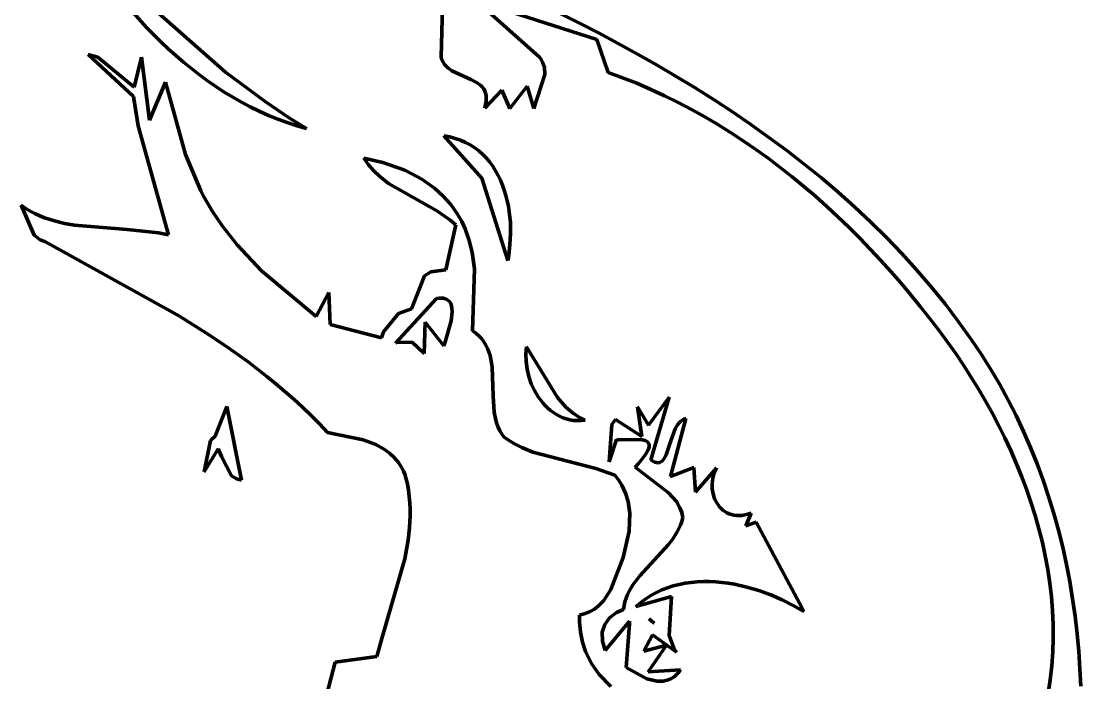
# Model space of a CAD drawing. Header units: millimetres. Extents: x 0 to 9.3, y 0 to 12.
# Drawn here: x 6.16 to 7.635, y 6.657 to 7.578 of the extents above; entities that cross this region are included whole.
import ezdxf

# ---------------------------------------------------------------- set-up
doc = ezdxf.new("R2010")
doc.units = ezdxf.units.MM
doc.layers.add('color#010101ff', color=7, linetype='CONTINUOUS', lineweight=100)
doc.layers.add('color#ffffffff', color=7, linetype='CONTINUOUS', lineweight=100)

msp = doc.modelspace()

# ---------------------------------------------------------------- linework, layer by layer
at = {"layer": 'color#010101ff'}
for p, q in [((6.2492, 7.6798), (6.4448, 7.5072)), ((6.7447, 7.528), (6.7473, 7.6259)), ((6.9617, 7.5528), (6.7934, 7.6063)), ((6.7934, 7.6063), (6.8817, 7.5282)), ((6.3351, 7.5694), (6.3162, 7.5903)), ((6.9087, 7.5899), (6.9364, 7.576)), ((6.355, 7.5493), (6.3351, 7.5694)), ((6.9364, 7.576), (6.9639, 7.5618)), ((6.9774, 7.5068), (6.9617, 7.5528)), ((6.9639, 7.5618), (6.9912, 7.5472)), ((6.3652, 7.5396), (6.355, 7.5493)), ((6.3757, 7.5302), (6.3652, 7.5396)), ((6.9912, 7.5472), (7.0183, 7.5323)), ((6.3167, 7.4733), (6.2535, 7.532)), ((6.2535, 7.532), (6.267, 7.528)), ((6.267, 7.528), (6.3179, 7.4863)), ((6.3179, 7.4863), (6.3277, 7.5279)), ((6.3277, 7.5279), (6.3392, 7.4402)), ((6.3864, 7.521), (6.3757, 7.5302)), ((6.3973, 7.5121), (6.3864, 7.521)), ((6.746, 7.5243), (6.7447, 7.528)), ((6.7476, 7.5211), (6.746, 7.5243)), ((6.7495, 7.5181), (6.7476, 7.5211)), ((6.8817, 7.5282), (6.8834, 7.5259)), ((6.8834, 7.5259), (6.886, 7.5211)), ((6.886, 7.5211), (6.8885, 7.5138)), ((7.0183, 7.5323), (7.0453, 7.517)), ((6.4084, 7.5035), (6.3973, 7.5121)), ((6.4448, 7.5072), (6.4998, 7.4663)), ((6.7517, 7.5155), (6.7495, 7.5181)), ((6.7542, 7.5131), (6.7517, 7.5155)), ((6.7599, 7.5089), (6.7542, 7.5131)), ((6.7862, 7.497), (6.7599, 7.5089)), ((6.8885, 7.5138), (6.8892, 7.5038)), ((6.9974, 7.4995), (6.9774, 7.5068)), ((7.0453, 7.517), (7.072, 7.5013)), ((6.3392, 7.4402), (6.3611, 7.4934)), ((6.3611, 7.4934), (6.3893, 7.3927)), ((6.4197, 7.4952), (6.4084, 7.5035)), ((6.4312, 7.4872), (6.4197, 7.4952)), ((6.7952, 7.4923), (6.7862, 7.497)), ((6.8003, 7.4885), (6.7952, 7.4923)), ((6.8892, 7.5038), (6.8737, 7.4566)), ((7.0171, 7.4917), (6.9974, 7.4995)), ((7.0365, 7.4833), (7.0171, 7.4917)), ((7.072, 7.5013), (7.0984, 7.4852)), ((6.4429, 7.4796), (6.4312, 7.4872)), ((6.4548, 7.4723), (6.4429, 7.4796)), ((6.8024, 7.4862), (6.8003, 7.4885)), ((6.8042, 7.4838), (6.8024, 7.4862)), ((6.8057, 7.481), (6.8042, 7.4838)), ((6.8294, 7.482), (6.8055, 7.4573)), ((6.8068, 7.478), (6.8057, 7.481)), ((6.8075, 7.4746), (6.8068, 7.478)), ((6.8405, 7.4567), (6.8294, 7.482)), ((6.8648, 7.4878), (6.8405, 7.4567)), ((6.8737, 7.4566), (6.8648, 7.4878)), ((7.0557, 7.4745), (7.0365, 7.4833)), ((7.0984, 7.4852), (7.1246, 7.4687)), ((6.3231, 7.4326), (6.3167, 7.4733)), ((6.4669, 7.4654), (6.4548, 7.4723)), ((6.4793, 7.4589), (6.4669, 7.4654)), ((6.4998, 7.4663), (6.5341, 7.4432)), ((6.8055, 7.4573), (6.8068, 7.4622)), ((6.8068, 7.4622), (6.8075, 7.4668)), ((6.8077, 7.4709), (6.8075, 7.4746)), ((6.8075, 7.4668), (6.8077, 7.4709)), ((7.0746, 7.4652), (7.0557, 7.4745)), ((7.0933, 7.4554), (7.0746, 7.4652)), ((7.1246, 7.4687), (7.1504, 7.4518)), ((6.4918, 7.4528), (6.4793, 7.4589)), ((6.5045, 7.4471), (6.4918, 7.4528)), ((6.5175, 7.4418), (6.5045, 7.4471)), ((7.1117, 7.4451), (7.0933, 7.4554)), ((7.1504, 7.4518), (7.1759, 7.4344)), ((6.3657, 7.2807), (6.3231, 7.4326)), ((6.5306, 7.437), (6.5175, 7.4418)), ((6.5439, 7.4326), (6.5306, 7.437)), ((6.5341, 7.4432), (6.5574, 7.4287)), ((6.5574, 7.4287), (6.5439, 7.4326)), ((7.1298, 7.4344), (7.1117, 7.4451)), ((7.1477, 7.4233), (7.1298, 7.4344)), ((7.1759, 7.4344), (7.201, 7.4165)), ((6.7486, 7.4186), (6.7568, 7.4171)), ((6.8013, 7.3597), (6.7486, 7.4186)), ((6.7568, 7.4171), (6.7646, 7.4151)), ((7.1654, 7.4117), (7.1477, 7.4233)), ((6.7646, 7.4151), (6.772, 7.4126)), ((6.772, 7.4126), (6.779, 7.4095)), ((6.779, 7.4095), (6.7855, 7.406)), ((6.7855, 7.406), (6.7917, 7.402)), ((7.1828, 7.3998), (7.1654, 7.4117)), ((7.201, 7.4165), (7.2258, 7.3982)), ((6.3893, 7.3927), (6.4106, 7.342)), ((6.6405, 7.3828), (6.6373, 7.3876)), ((6.6373, 7.3876), (6.6636, 7.3817)), ((6.7917, 7.402), (6.7975, 7.3976)), ((6.7975, 7.3976), (6.8029, 7.3928)), ((6.8029, 7.3928), (6.8079, 7.3876)), ((6.8079, 7.3876), (6.8125, 7.382)), ((7.1999, 7.3875), (7.1828, 7.3998)), ((7.2167, 7.3747), (7.1999, 7.3875)), ((7.2258, 7.3982), (7.2501, 7.3793)), ((6.6438, 7.3782), (6.6405, 7.3828)), ((6.651, 7.3699), (6.6438, 7.3782)), ((6.6636, 7.3817), (6.6942, 7.3708)), ((6.8125, 7.382), (6.8168, 7.3762)), ((6.8168, 7.3762), (6.8207, 7.37)), ((7.2333, 7.3617), (7.2167, 7.3747)), ((7.2501, 7.3793), (7.274, 7.36)), ((6.6589, 7.3624), (6.651, 7.3699)), ((6.6718, 7.3525), (6.6589, 7.3624)), ((6.6942, 7.3708), (6.718, 7.3582)), ((6.718, 7.3582), (6.7355, 7.3458)), ((6.8375, 7.2452), (6.8013, 7.3597)), ((6.8207, 7.37), (6.8243, 7.3636)), ((6.8243, 7.3636), (6.8275, 7.3569)), ((7.2497, 7.3482), (7.2333, 7.3617)), ((7.274, 7.36), (7.2974, 7.3401)), ((6.7389, 7.3144), (6.6718, 7.3525)), ((6.7355, 7.3458), (6.7474, 7.335)), ((6.8275, 7.3569), (6.8303, 7.35)), ((6.8303, 7.35), (6.8328, 7.3429)), ((7.2657, 7.3345), (7.2497, 7.3482)), ((6.4106, 7.342), (6.4144, 7.3347)), ((6.4144, 7.3347), (6.4269, 7.3132)), ((6.7474, 7.335), (6.7582, 7.3229)), ((6.8328, 7.3429), (6.835, 7.3356)), ((6.835, 7.3356), (6.8369, 7.3282)), ((7.2815, 7.3204), (7.2657, 7.3345)), ((7.2974, 7.3401), (7.3203, 7.3196)), ((6.1784, 7.2806), (6.1605, 7.322)), ((6.1605, 7.322), (6.1668, 7.3177)), ((6.1668, 7.3177), (6.1732, 7.3139)), ((6.1732, 7.3139), (6.1797, 7.3104)), ((6.7571, 7.3018), (6.7389, 7.3144)), ((6.7582, 7.3229), (6.7676, 7.3095)), ((6.8369, 7.3282), (6.8384, 7.3207)), ((6.8384, 7.3207), (6.8397, 7.3131)), ((7.2971, 7.306), (7.2815, 7.3204)), ((7.3203, 7.3196), (7.3427, 7.2986)), ((6.1797, 7.3104), (6.1863, 7.3073)), ((6.1863, 7.3073), (6.193, 7.3046)), ((6.193, 7.3046), (6.2067, 7.3001)), ((6.2067, 7.3001), (6.2206, 7.2966)), ((6.4269, 7.3132), (6.4408, 7.2928)), ((6.7654, 7.2946), (6.7571, 7.3018)), ((6.7676, 7.3095), (6.7735, 7.2994)), ((6.7735, 7.2994), (6.7784, 7.289)), ((6.8397, 7.3131), (6.8412, 7.2978)), ((7.3123, 7.2913), (7.2971, 7.306)), ((6.2206, 7.2966), (6.2348, 7.2941)), ((6.2348, 7.2941), (6.3078, 7.2884)), ((6.3078, 7.2884), (6.3514, 7.2836)), ((6.4408, 7.2928), (6.4612, 7.2669)), ((6.7515, 7.232), (6.7654, 7.2946)), ((6.7784, 7.289), (6.7841, 7.2728)), ((6.8412, 7.2978), (6.8415, 7.2824)), ((7.3273, 7.2763), (7.3123, 7.2913)), ((7.3427, 7.2986), (7.3646, 7.2771)), ((6.187, 7.2741), (6.1784, 7.2806)), ((6.1936, 7.2715), (6.187, 7.2741)), ((6.3806, 7.1677), (6.1936, 7.2715)), ((6.3514, 7.2836), (6.3657, 7.2807)), ((6.7841, 7.2728), (6.7881, 7.2563)), ((6.8415, 7.2824), (6.8407, 7.2672)), ((7.342, 7.2611), (7.3273, 7.2763)), ((7.3646, 7.2771), (7.3859, 7.2549)), ((6.4612, 7.2669), (6.4951, 7.2309)), ((6.7881, 7.2563), (6.7911, 7.2336)), ((6.8407, 7.2672), (6.8389, 7.2523)), ((7.3565, 7.2456), (7.342, 7.2611)), ((7.3859, 7.2549), (7.4066, 7.2321)), ((6.8389, 7.2523), (6.8375, 7.2452)), ((7.3706, 7.2298), (7.3565, 7.2456)), ((6.4951, 7.2309), (6.5711, 7.1673)), ((6.7219, 7.2239), (6.7305, 7.2295)), ((6.7305, 7.2295), (6.7515, 7.232)), ((6.7911, 7.2336), (6.7884, 7.1473)), ((7.3845, 7.2139), (7.3706, 7.2298)), ((7.4066, 7.2321), (7.4267, 7.2087)), ((6.7036, 7.1777), (6.7219, 7.2239)), ((7.3981, 7.1977), (7.3845, 7.2139)), ((6.5711, 7.1673), (6.5887, 7.2004)), ((6.5887, 7.2004), (6.5904, 7.1561)), ((7.4115, 7.1813), (7.3981, 7.1977)), ((7.4267, 7.2087), (7.4461, 7.1846)), ((6.7383, 7.1924), (6.6813, 7.1303)), ((6.742, 7.1928), (6.7383, 7.1924)), ((6.7453, 7.1928), (6.742, 7.1928)), ((6.7482, 7.1925), (6.7453, 7.1928)), ((6.7507, 7.1918), (6.7482, 7.1925)), ((6.753, 7.1908), (6.7507, 7.1918)), ((6.7548, 7.1895), (6.753, 7.1908)), ((6.7564, 7.1879), (6.7548, 7.1895)), ((6.7577, 7.186), (6.7564, 7.1879)), ((6.7587, 7.1839), (6.7577, 7.186)), ((6.76, 7.1791), (6.7587, 7.1839)), ((7.4245, 7.1648), (7.4115, 7.1813)), ((7.4461, 7.1846), (7.4649, 7.1599)), ((6.4224, 7.1414), (6.3806, 7.1677)), ((6.6649, 7.1458), (6.6854, 7.1712)), ((6.6854, 7.1712), (6.7036, 7.1777)), ((6.759, 7.1612), (6.7603, 7.1736)), ((6.7603, 7.1736), (6.76, 7.1791)), ((6.5904, 7.1561), (6.6618, 7.1375)), ((6.7214, 7.1156), (6.7225, 7.1594)), ((6.7225, 7.1594), (6.7487, 7.1262)), ((6.7511, 7.1333), (6.759, 7.1612)), ((7.4373, 7.148), (7.4245, 7.1648)), ((7.4649, 7.1599), (7.4829, 7.1345)), ((6.4496, 7.123), (6.4224, 7.1414)), ((6.6618, 7.1375), (6.6649, 7.1458)), ((6.7884, 7.1473), (6.7932, 7.1439)), ((6.7932, 7.1439), (6.7975, 7.1402)), ((6.7975, 7.1402), (6.8013, 7.1362)), ((7.4498, 7.1312), (7.4373, 7.148)), ((6.4762, 7.1039), (6.4496, 7.123)), ((6.6813, 7.1303), (6.6831, 7.1309)), ((6.6831, 7.1309), (6.7047, 7.1313)), ((6.7047, 7.1313), (6.7214, 7.1156)), ((6.7487, 7.1262), (6.7511, 7.1333)), ((6.8013, 7.1362), (6.8045, 7.132)), ((6.8045, 7.132), (6.8072, 7.1275)), ((6.8072, 7.1275), (6.8095, 7.1228)), ((6.8095, 7.1228), (6.8114, 7.118)), ((6.8628, 7.1149), (6.8637, 7.1251)), ((6.8637, 7.1251), (6.9066, 7.0544)), ((7.4609, 7.1155), (7.4498, 7.1312)), ((7.4829, 7.1345), (7.4968, 7.1142)), ((6.8114, 7.118), (6.8129, 7.1129)), ((6.8129, 7.1129), (6.8141, 7.1077)), ((6.8141, 7.1077), (6.8157, 7.0968)), ((6.8631, 7.1045), (6.8628, 7.1149)), ((7.4716, 7.0995), (7.4609, 7.1155)), ((7.4968, 7.1142), (7.5099, 7.0935)), ((6.5022, 7.0839), (6.4762, 7.1039)), ((6.8157, 7.0968), (6.8172, 7.0566)), ((6.8644, 7.094), (6.8631, 7.1045)), ((6.8668, 7.0837), (6.8644, 7.094)), ((7.4821, 7.0833), (7.4716, 7.0995)), ((7.5099, 7.0935), (7.5223, 7.0724)), ((6.5149, 7.0735), (6.5022, 7.0839)), ((6.8702, 7.0737), (6.8668, 7.0837)), ((7.4923, 7.0668), (7.4821, 7.0833)), ((6.5275, 7.0629), (6.5149, 7.0735)), ((6.8746, 7.0642), (6.8702, 7.0737)), ((6.88, 7.0552), (6.8746, 7.0642)), ((7.5021, 7.0501), (7.4923, 7.0668)), ((7.5223, 7.0724), (7.534, 7.051)), ((6.5398, 7.052), (6.5275, 7.0629)), ((6.5519, 7.0409), (6.5398, 7.052)), ((6.8172, 7.0566), (6.8189, 7.0339)), ((6.8862, 7.047), (6.88, 7.0552)), ((6.9066, 7.0544), (6.9186, 7.041)), ((7.0333, 7.0162), (7.0622, 7.055)), ((7.0622, 7.055), (7.0366, 6.9677)), ((7.5115, 7.0331), (7.5021, 7.0501)), ((7.534, 7.051), (7.5451, 7.0293)), ((6.4306, 7.0007), (6.4467, 7.042)), ((6.4467, 7.042), (6.4669, 6.9394)), ((6.5638, 7.0295), (6.5519, 7.0409)), ((6.8189, 7.0339), (6.821, 7.0231)), ((6.8896, 7.0432), (6.8862, 7.047)), ((6.8933, 7.0397), (6.8896, 7.0432)), ((6.8971, 7.0364), (6.8933, 7.0397)), ((6.9012, 7.0335), (6.8971, 7.0364)), ((6.9186, 7.041), (6.9291, 7.0322)), ((7.0183, 7.0414), (7.0333, 7.0162)), ((7.0243, 7.0001), (7.0183, 7.0414)), ((6.5754, 7.0177), (6.5638, 7.0295)), ((6.821, 7.0231), (6.8225, 7.018)), ((6.9054, 7.0308), (6.9012, 7.0335)), ((6.9098, 7.0284), (6.9054, 7.0308)), ((6.9144, 7.0264), (6.9098, 7.0284)), ((6.9192, 7.0248), (6.9144, 7.0264)), ((6.9241, 7.0236), (6.9192, 7.0248)), ((6.9292, 7.0227), (6.9241, 7.0236)), ((6.9291, 7.0322), (6.9369, 7.0271)), ((6.9345, 7.0223), (6.9292, 7.0227)), ((6.9399, 7.0223), (6.9345, 7.0223)), ((6.9369, 7.0271), (6.9455, 7.0228)), ((6.9455, 7.0228), (6.9399, 7.0223)), ((6.9826, 7.0169), (6.9877, 7.0239)), ((6.9877, 7.0239), (7.0243, 7.0001)), ((7.0855, 7.0254), (7.0642, 6.9444)), ((7.074, 7.0166), (7.0759, 7.0191)), ((7.0759, 7.0191), (7.078, 7.0212)), ((7.078, 7.0212), (7.0803, 7.023)), ((7.0803, 7.023), (7.0828, 7.0244)), ((7.0828, 7.0244), (7.0855, 7.0254)), ((7.5206, 7.0159), (7.5115, 7.0331)), ((7.5451, 7.0293), (7.5555, 7.0072)), ((6.5868, 7.0057), (6.5754, 7.0177)), ((6.6366, 6.9957), (6.5868, 7.0057)), ((6.8225, 7.018), (6.8244, 7.013)), ((6.8244, 7.013), (6.8267, 7.0082)), ((6.8267, 7.0082), (6.8294, 7.0036)), ((6.9785, 6.965), (6.9826, 7.0169)), ((7.0643, 6.9942), (7.0707, 7.011)), ((7.0707, 7.011), (7.074, 7.0166)), ((7.5292, 6.9985), (7.5206, 7.0159)), ((7.5555, 7.0072), (7.5652, 6.9849)), ((6.4152, 6.9509), (6.424, 6.9948)), ((6.424, 6.9948), (6.4306, 7.0007)), ((6.654, 6.9889), (6.6366, 6.9957)), ((6.8294, 7.0036), (6.8326, 6.9993)), ((6.8326, 6.9993), (6.8373, 6.9959)), ((6.8373, 6.9959), (6.847, 6.99)), ((6.847, 6.99), (6.857, 6.9849)), ((6.9889, 6.9959), (6.9785, 6.965)), ((6.9913, 6.9956), (6.9889, 6.9959)), ((7.0141, 6.9959), (6.9913, 6.9956)), ((7.0247, 6.9955), (7.0141, 6.9959)), ((7.0289, 6.9945), (7.0247, 6.9955)), ((7.0307, 6.9937), (7.0289, 6.9945)), ((7.0321, 6.9928), (7.0307, 6.9937)), ((7.0332, 6.9916), (7.0321, 6.9928)), ((7.034, 6.9902), (7.0332, 6.9916)), ((7.0344, 6.9885), (7.034, 6.9902)), ((7.0578, 6.9748), (7.0643, 6.9942)), ((7.5375, 6.9809), (7.5292, 6.9985)), ((6.4346, 6.9829), (6.4152, 6.9509)), ((6.4391, 6.9726), (6.4346, 6.9829)), ((6.6659, 6.9823), (6.654, 6.9889)), ((6.6732, 6.977), (6.6659, 6.9823)), ((6.6797, 6.971), (6.6732, 6.977)), ((6.857, 6.9849), (6.8725, 6.9786)), ((6.8725, 6.9786), (6.9601, 6.9559)), ((7.0266, 6.9714), (7.0293, 6.9752)), ((7.0293, 6.9752), (7.0313, 6.9785)), ((7.0313, 6.9785), (7.0328, 6.9815)), ((7.0328, 6.9815), (7.0338, 6.9842)), ((7.0338, 6.9842), (7.0343, 6.9865)), ((7.0343, 6.9865), (7.0344, 6.9885)), ((7.0553, 6.9698), (7.0578, 6.9748)), ((7.5452, 6.9631), (7.5375, 6.9809)), ((7.5652, 6.9849), (7.5742, 6.9624)), ((6.4532, 6.9453), (6.4391, 6.9726)), ((6.6855, 6.9641), (6.6797, 6.971)), ((6.6881, 6.9604), (6.6855, 6.9641)), ((6.6904, 6.9564), (6.6881, 6.9604)), ((7.015, 6.9575), (7.0195, 6.9626)), ((7.0195, 6.9626), (7.0234, 6.9672)), ((7.0234, 6.9672), (7.0266, 6.9714)), ((7.0366, 6.9677), (7.0395, 6.9658)), ((7.0395, 6.9658), (7.0422, 6.9645)), ((7.0422, 6.9645), (7.0446, 6.9638)), ((7.0446, 6.9638), (7.0468, 6.9636)), ((7.0468, 6.9636), (7.0488, 6.964)), ((7.0488, 6.964), (7.0506, 6.9648)), ((7.0506, 6.9648), (7.0523, 6.9661)), ((7.0523, 6.9661), (7.0538, 6.9678)), ((7.0538, 6.9678), (7.0553, 6.9698)), ((7.5526, 6.9451), (7.5452, 6.9631)), ((7.5742, 6.9624), (7.5826, 6.9395)), ((6.4601, 6.9411), (6.4532, 6.9453)), ((6.6925, 6.9522), (6.6904, 6.9564)), ((6.6944, 6.9477), (6.6925, 6.9522)), ((6.6959, 6.9429), (6.6944, 6.9477)), ((6.9601, 6.9559), (6.9865, 6.9463)), ((6.9865, 6.9463), (6.9918, 6.9397)), ((7.0612, 6.922), (7.015, 6.9575)), ((7.0642, 6.9444), (7.0965, 6.957)), ((7.0965, 6.957), (7.0989, 6.9226)), ((7.0989, 6.9226), (7.1281, 6.9568)), ((7.125, 6.9495), (7.123, 6.9421)), ((7.1281, 6.9568), (7.125, 6.9495)), ((7.5594, 6.9269), (7.5526, 6.9451)), ((6.4669, 6.9394), (6.4601, 6.9411)), ((6.6979, 6.9342), (6.6959, 6.9429)), ((6.6994, 6.9254), (6.6979, 6.9342)), ((6.9918, 6.9397), (6.9963, 6.9327)), ((6.9963, 6.9327), (7.0015, 6.9215)), ((7.123, 6.9421), (7.1221, 6.9347)), ((7.1221, 6.9347), (7.1222, 6.9274)), ((7.5826, 6.9395), (7.5903, 6.9165)), ((6.7005, 6.9167), (6.6994, 6.9254)), ((6.7013, 6.908), (6.7005, 6.9167)), ((7.0015, 6.9215), (7.005, 6.9097)), ((7.0723, 6.9096), (7.0612, 6.922)), ((7.1222, 6.9274), (7.1234, 6.9203)), ((7.1234, 6.9203), (7.1254, 6.9137)), ((7.5657, 6.9086), (7.5594, 6.9269)), ((7.5903, 6.9165), (7.5974, 6.8932)), ((6.7017, 6.8992), (6.7013, 6.908)), ((7.005, 6.9097), (7.0074, 6.8934)), ((7.0772, 6.9009), (7.0723, 6.9096)), ((7.0796, 6.8945), (7.0772, 6.9009)), ((7.1254, 6.9137), (7.1284, 6.9077)), ((7.1284, 6.9077), (7.1323, 6.9023)), ((7.1323, 6.9023), (7.137, 6.8977)), ((7.5715, 6.8902), (7.5657, 6.9086)), ((6.7009, 6.8732), (6.7017, 6.8905)), ((6.7017, 6.8905), (6.7017, 6.8992)), ((7.0074, 6.8934), (7.0066, 6.8683)), ((7.0812, 6.8873), (7.0796, 6.8945)), ((7.0797, 6.8821), (7.0812, 6.8873)), ((7.137, 6.8977), (7.1397, 6.8958)), ((7.1397, 6.8958), (7.1425, 6.8941)), ((7.1425, 6.8941), (7.1456, 6.8927)), ((7.1456, 6.8927), (7.1488, 6.8916)), ((7.1488, 6.8916), (7.1522, 6.8909)), ((7.1522, 6.8909), (7.1558, 6.8904)), ((7.1558, 6.8904), (7.1596, 6.8903)), ((7.1596, 6.8903), (7.1635, 6.8905)), ((7.1635, 6.8905), (7.1676, 6.8911)), ((7.1676, 6.8911), (7.1718, 6.8921)), ((7.1762, 6.8936), (7.1689, 6.8759)), ((7.1718, 6.8921), (7.1762, 6.8936)), ((7.5768, 6.8716), (7.5715, 6.8902)), ((7.5974, 6.8932), (7.6039, 6.8697)), ((6.699, 6.8558), (6.7009, 6.8732)), ((7.0733, 6.8674), (7.0757, 6.8721)), ((7.0757, 6.8721), (7.0778, 6.877)), ((7.0778, 6.877), (7.0797, 6.8821)), ((7.1689, 6.8759), (7.1835, 6.8811)), ((7.1835, 6.8811), (7.2473, 6.7613)), ((7.5815, 6.8529), (7.5768, 6.8716)), ((7.0066, 6.8683), (6.998, 6.832)), ((7.0613, 6.8499), (7.0677, 6.8584)), ((7.0677, 6.8584), (7.0733, 6.8674)), ((7.6039, 6.8697), (7.6098, 6.8461)), ((6.6944, 6.8299), (6.699, 6.8558)), ((7.0212, 6.8065), (7.0613, 6.8499)), ((7.5856, 6.8341), (7.5815, 6.8529)), ((7.6098, 6.8461), (7.615, 6.8223)), ((6.6625, 6.7193), (6.6944, 6.8299)), ((6.998, 6.832), (6.9808, 6.7872)), ((7.5891, 6.8152), (7.5856, 6.8341)), ((7.5919, 6.7962), (7.5891, 6.8152)), ((7.615, 6.8223), (7.6196, 6.7984)), ((7.0117, 6.7939), (7.0212, 6.8065)), ((7.1012, 6.798), (7.0927, 6.7972)), ((7.1098, 6.7984), (7.1012, 6.798)), ((7.1184, 6.7983), (7.1098, 6.7984)), ((7.127, 6.7979), (7.1184, 6.7983)), ((7.1357, 6.7972), (7.127, 6.7979)), ((7.6196, 6.7984), (7.6237, 6.7743)), ((6.9808, 6.7872), (6.9712, 6.7721)), ((7.0043, 6.7802), (7.0065, 6.7849)), ((7.0065, 6.7849), (7.0117, 6.7939)), ((7.0444, 6.7831), (7.0369, 6.7791)), ((7.0521, 6.7867), (7.0444, 6.7831)), ((7.0599, 6.7897), (7.0521, 6.7867)), ((7.0679, 6.7923), (7.0599, 6.7897)), ((7.0761, 6.7944), (7.0679, 6.7923)), ((7.0844, 6.796), (7.0761, 6.7944)), ((7.0927, 6.7972), (7.0844, 6.796)), ((7.1443, 6.796), (7.1357, 6.7972)), ((7.153, 6.7946), (7.1443, 6.796)), ((7.1702, 6.7907), (7.153, 6.7946)), ((7.1871, 6.7858), (7.1702, 6.7907)), ((7.2036, 6.7798), (7.1871, 6.7858)), ((7.5941, 6.7771), (7.5919, 6.7962)), ((6.9712, 6.7721), (6.9639, 6.7644)), ((6.9995, 6.7649), (7.0007, 6.7702)), ((7.0007, 6.7702), (7.0023, 6.7753)), ((7.0023, 6.7753), (7.0043, 6.7802)), ((7.0159, 6.7636), (7.0654, 6.7774)), ((7.0226, 6.7693), (7.0159, 6.7636)), ((7.0297, 6.7745), (7.0226, 6.7693)), ((7.0369, 6.7791), (7.0297, 6.7745)), ((7.0654, 6.7774), (7.0623, 6.7231)), ((7.2196, 6.7729), (7.2036, 6.7798)), ((7.2349, 6.7652), (7.2196, 6.7729)), ((7.5957, 6.758), (7.5941, 6.7771)), ((7.6237, 6.7743), (7.6271, 6.7501)), ((6.9452, 6.7537), (6.9374, 6.7518)), ((6.9521, 6.7565), (6.9452, 6.7537)), ((6.9584, 6.7601), (6.9521, 6.7565)), ((6.9639, 6.7644), (6.9584, 6.7601)), ((6.9791, 6.7481), (6.9887, 6.7554)), ((6.9887, 6.7554), (6.9986, 6.7594)), ((6.9986, 6.7594), (6.9995, 6.7649)), ((7.2494, 6.7569), (7.2349, 6.7652)), ((7.2473, 6.7613), (7.2494, 6.7569)), ((7.5965, 6.7388), (7.5957, 6.758)), ((6.9374, 6.7518), (6.9373, 6.7421)), ((6.9373, 6.7421), (6.9386, 6.7278)), ((6.9692, 6.7278), (6.9725, 6.7387)), ((6.9725, 6.7387), (6.9791, 6.7481)), ((7.0071, 6.743), (6.973, 6.7026)), ((7.0023, 6.6788), (7.0068, 6.7394)), ((7.0068, 6.7394), (7.0071, 6.743)), ((7.0342, 6.7464), (7.0383, 6.7429)), ((7.0412, 6.7404), (7.0342, 6.7464)), ((7.0383, 6.7429), (7.0412, 6.7404)), ((7.5966, 6.7196), (7.5965, 6.7388)), ((7.6271, 6.7501), (7.6299, 6.7258)), ((6.9386, 6.7278), (6.9415, 6.7141)), ((6.9693, 6.7156), (6.9692, 6.7278)), ((7.0391, 6.7244), (7.027, 6.7013)), ((7.0725, 6.6999), (7.0391, 6.7244)), ((7.6299, 6.7258), (7.6322, 6.7015)), ((6.6554, 6.6942), (6.6625, 6.7193)), ((6.9415, 6.7141), (6.946, 6.7009)), ((6.973, 6.7026), (6.9693, 6.7156)), ((7.027, 6.7013), (7.0586, 6.7098)), ((7.0586, 6.7098), (7.0332, 6.6726)), ((7.0623, 6.7231), (7.0693, 6.7049)), ((7.596, 6.7004), (7.5966, 6.7196)), ((6.946, 6.7009), (6.9542, 6.6844)), ((7.0693, 6.7049), (7.0725, 6.6999)), ((7.5947, 6.6811), (7.596, 6.7004)), ((7.6322, 6.7015), (7.6339, 6.6771)), ((6.5723, 6.5899), (6.5976, 6.6861)), ((6.5976, 6.6861), (6.6554, 6.6942)), ((6.9542, 6.6844), (6.9648, 6.6691)), ((7.5926, 6.6618), (7.5947, 6.6811)), ((6.9648, 6.6691), (6.9809, 6.6521)), ((7.0312, 6.6631), (7.0023, 6.6788)), ((7.0332, 6.6726), (7.0782, 6.6756)), ((7.0694, 6.666), (7.0645, 6.663)), ((7.074, 6.6702), (7.0694, 6.666)), ((7.0762, 6.6727), (7.074, 6.6702)), ((7.0782, 6.6756), (7.0762, 6.6727)), ((7.6339, 6.6771), (7.635, 6.6527)), ((7.0455, 6.6598), (7.0312, 6.6631)), ((7.0539, 6.6599), (7.0455, 6.6598)), ((7.0593, 6.661), (7.0539, 6.6599)), ((7.0645, 6.663), (7.0593, 6.661)), ((7.5896, 6.6426), (7.5926, 6.6618))]:
    msp.add_line(p, q, dxfattribs=at)
at = {"layer": 'color#ffffffff'}
for p, q in [((6.4448, 7.5072), (6.2492, 7.6798)), ((6.7473, 7.6259), (6.7447, 7.528)), ((6.8817, 7.5282), (6.7934, 7.6063)), ((6.7934, 7.6063), (6.9617, 7.5528)), ((6.3162, 7.5903), (6.3351, 7.5694)), ((6.9364, 7.576), (6.9087, 7.5899)), ((6.3351, 7.5694), (6.355, 7.5493)), ((6.9639, 7.5618), (6.9364, 7.576)), ((6.9617, 7.5528), (6.9774, 7.5068)), ((6.9912, 7.5472), (6.9639, 7.5618)), ((6.355, 7.5493), (6.3652, 7.5396)), ((6.3652, 7.5396), (6.3757, 7.5302)), ((7.0183, 7.5323), (6.9912, 7.5472)), ((6.267, 7.528), (6.2535, 7.532)), ((6.2535, 7.532), (6.3167, 7.4733)), ((6.3179, 7.4863), (6.267, 7.528)), ((6.3277, 7.5279), (6.3179, 7.4863)), ((6.3392, 7.4402), (6.3277, 7.5279)), ((6.3757, 7.5302), (6.3864, 7.521)), ((6.3864, 7.521), (6.3973, 7.5121)), ((6.7447, 7.528), (6.746, 7.5243)), ((6.746, 7.5243), (6.7476, 7.5211)), ((6.7476, 7.5211), (6.7495, 7.5181)), ((6.8834, 7.5259), (6.8817, 7.5282)), ((6.886, 7.5211), (6.8834, 7.5259)), ((6.8885, 7.5138), (6.886, 7.5211)), ((7.0453, 7.517), (7.0183, 7.5323)), ((6.3973, 7.5121), (6.4084, 7.5035)), ((6.4998, 7.4663), (6.4448, 7.5072)), ((6.7495, 7.5181), (6.7517, 7.5155)), ((6.7517, 7.5155), (6.7542, 7.5131)), ((6.7542, 7.5131), (6.7599, 7.5089)), ((6.7599, 7.5089), (6.7862, 7.497)), ((6.8892, 7.5038), (6.8885, 7.5138)), ((6.9774, 7.5068), (6.9974, 7.4995)), ((7.072, 7.5013), (7.0453, 7.517)), ((6.3611, 7.4934), (6.3392, 7.4402)), ((6.3893, 7.3927), (6.3611, 7.4934)), ((6.4084, 7.5035), (6.4197, 7.4952)), ((6.4197, 7.4952), (6.4312, 7.4872)), ((6.7862, 7.497), (6.7952, 7.4923)), ((6.7952, 7.4923), (6.8003, 7.4885)), ((6.8737, 7.4566), (6.8892, 7.5038)), ((6.9974, 7.4995), (7.0171, 7.4917)), ((7.0171, 7.4917), (7.0365, 7.4833)), ((7.0984, 7.4852), (7.072, 7.5013)), ((6.4312, 7.4872), (6.4429, 7.4796)), ((6.4429, 7.4796), (6.4548, 7.4723)), ((6.8003, 7.4885), (6.8024, 7.4862)), ((6.8024, 7.4862), (6.8042, 7.4838)), ((6.8042, 7.4838), (6.8057, 7.481)), ((6.8055, 7.4573), (6.8294, 7.482)), ((6.8057, 7.481), (6.8068, 7.478)), ((6.8068, 7.478), (6.8075, 7.4746)), ((6.8294, 7.482), (6.8405, 7.4567)), ((6.8405, 7.4567), (6.8648, 7.4878)), ((6.8648, 7.4878), (6.8737, 7.4566)), ((7.0365, 7.4833), (7.0557, 7.4745)), ((7.1246, 7.4687), (7.0984, 7.4852)), ((6.3167, 7.4733), (6.3231, 7.4326)), ((6.4548, 7.4723), (6.4669, 7.4654)), ((6.4669, 7.4654), (6.4793, 7.4589)), ((6.5341, 7.4432), (6.4998, 7.4663)), ((6.8068, 7.4622), (6.8055, 7.4573)), ((6.8075, 7.4668), (6.8068, 7.4622)), ((6.8075, 7.4746), (6.8077, 7.4709)), ((6.8077, 7.4709), (6.8075, 7.4668)), ((7.0557, 7.4745), (7.0746, 7.4652)), ((7.0746, 7.4652), (7.0933, 7.4554)), ((7.1504, 7.4518), (7.1246, 7.4687)), ((6.4793, 7.4589), (6.4918, 7.4528)), ((6.4918, 7.4528), (6.5045, 7.4471)), ((6.5045, 7.4471), (6.5175, 7.4418)), ((7.0933, 7.4554), (7.1117, 7.4451)), ((7.1759, 7.4344), (7.1504, 7.4518)), ((6.3231, 7.4326), (6.3657, 7.2807)), ((6.5175, 7.4418), (6.5306, 7.437)), ((6.5306, 7.437), (6.5439, 7.4326)), ((6.5574, 7.4287), (6.5341, 7.4432)), ((6.5439, 7.4326), (6.5574, 7.4287)), ((7.1117, 7.4451), (7.1298, 7.4344)), ((7.1298, 7.4344), (7.1477, 7.4233)), ((7.201, 7.4165), (7.1759, 7.4344)), ((6.7486, 7.4186), (6.8013, 7.3597)), ((6.7568, 7.4171), (6.7486, 7.4186)), ((6.7646, 7.4151), (6.7568, 7.4171)), ((7.1477, 7.4233), (7.1654, 7.4117)), ((6.772, 7.4126), (6.7646, 7.4151)), ((6.779, 7.4095), (6.772, 7.4126)), ((6.7855, 7.406), (6.779, 7.4095)), ((6.7917, 7.402), (6.7855, 7.406)), ((7.1654, 7.4117), (7.1828, 7.3998)), ((7.2258, 7.3982), (7.201, 7.4165)), ((6.4106, 7.342), (6.3893, 7.3927)), ((6.6636, 7.3817), (6.6373, 7.3876)), ((6.6373, 7.3876), (6.6405, 7.3828)), ((6.7975, 7.3976), (6.7917, 7.402)), ((6.8029, 7.3928), (6.7975, 7.3976)), ((6.8079, 7.3876), (6.8029, 7.3928)), ((6.8125, 7.382), (6.8079, 7.3876)), ((7.1828, 7.3998), (7.1999, 7.3875)), ((7.1999, 7.3875), (7.2167, 7.3747)), ((7.2501, 7.3793), (7.2258, 7.3982)), ((6.6405, 7.3828), (6.6438, 7.3782)), ((6.6438, 7.3782), (6.651, 7.3699)), ((6.6942, 7.3708), (6.6636, 7.3817)), ((6.8168, 7.3762), (6.8125, 7.382)), ((6.8207, 7.37), (6.8168, 7.3762)), ((7.2167, 7.3747), (7.2333, 7.3617)), ((7.274, 7.36), (7.2501, 7.3793)), ((6.651, 7.3699), (6.6589, 7.3624)), ((6.6589, 7.3624), (6.6718, 7.3525)), ((6.718, 7.3582), (6.6942, 7.3708)), ((6.7355, 7.3458), (6.718, 7.3582)), ((6.8013, 7.3597), (6.8375, 7.2452)), ((6.8243, 7.3636), (6.8207, 7.37)), ((6.8275, 7.3569), (6.8243, 7.3636)), ((7.2333, 7.3617), (7.2497, 7.3482)), ((7.2974, 7.3401), (7.274, 7.36)), ((6.6718, 7.3525), (6.7389, 7.3144)), ((6.7474, 7.335), (6.7355, 7.3458)), ((6.8303, 7.35), (6.8275, 7.3569)), ((6.8328, 7.3429), (6.8303, 7.35)), ((7.2497, 7.3482), (7.2657, 7.3345)), ((6.4144, 7.3347), (6.4106, 7.342)), ((6.4269, 7.3132), (6.4144, 7.3347)), ((6.7582, 7.3229), (6.7474, 7.335)), ((6.835, 7.3356), (6.8328, 7.3429)), ((6.8369, 7.3282), (6.835, 7.3356)), ((7.2657, 7.3345), (7.2815, 7.3204)), ((7.3203, 7.3196), (7.2974, 7.3401)), ((6.1668, 7.3177), (6.1605, 7.322)), ((6.1605, 7.322), (6.1784, 7.2806)), ((6.1732, 7.3139), (6.1668, 7.3177)), ((6.1797, 7.3104), (6.1732, 7.3139)), ((6.7389, 7.3144), (6.7571, 7.3018)), ((6.7676, 7.3095), (6.7582, 7.3229)), ((6.8384, 7.3207), (6.8369, 7.3282)), ((6.8397, 7.3131), (6.8384, 7.3207)), ((7.2815, 7.3204), (7.2971, 7.306)), ((7.3427, 7.2986), (7.3203, 7.3196)), ((6.1863, 7.3073), (6.1797, 7.3104)), ((6.193, 7.3046), (6.1863, 7.3073)), ((6.2067, 7.3001), (6.193, 7.3046)), ((6.2206, 7.2966), (6.2067, 7.3001)), ((6.4408, 7.2928), (6.4269, 7.3132)), ((6.7571, 7.3018), (6.7654, 7.2946)), ((6.7735, 7.2994), (6.7676, 7.3095)), ((6.7784, 7.289), (6.7735, 7.2994)), ((6.8412, 7.2978), (6.8397, 7.3131)), ((7.2971, 7.306), (7.3123, 7.2913)), ((6.2348, 7.2941), (6.2206, 7.2966)), ((6.3078, 7.2884), (6.2348, 7.2941)), ((6.3514, 7.2836), (6.3078, 7.2884)), ((6.4612, 7.2669), (6.4408, 7.2928)), ((6.7654, 7.2946), (6.7515, 7.232)), ((6.7841, 7.2728), (6.7784, 7.289)), ((6.8415, 7.2824), (6.8412, 7.2978)), ((7.3123, 7.2913), (7.3273, 7.2763)), ((7.3646, 7.2771), (7.3427, 7.2986)), ((6.1784, 7.2806), (6.187, 7.2741)), ((6.187, 7.2741), (6.1936, 7.2715)), ((6.1936, 7.2715), (6.3806, 7.1677)), ((6.3657, 7.2807), (6.3514, 7.2836)), ((6.7881, 7.2563), (6.7841, 7.2728)), ((6.8407, 7.2672), (6.8415, 7.2824)), ((7.3273, 7.2763), (7.342, 7.2611)), ((7.3859, 7.2549), (7.3646, 7.2771)), ((6.4951, 7.2309), (6.4612, 7.2669)), ((6.7911, 7.2336), (6.7881, 7.2563)), ((6.8389, 7.2523), (6.8407, 7.2672)), ((7.342, 7.2611), (7.3565, 7.2456)), ((7.4066, 7.2321), (7.3859, 7.2549)), ((6.8375, 7.2452), (6.8389, 7.2523)), ((7.3565, 7.2456), (7.3706, 7.2298)), ((6.5711, 7.1673), (6.4951, 7.2309)), ((6.7305, 7.2295), (6.7219, 7.2239)), ((6.7515, 7.232), (6.7305, 7.2295)), ((6.7884, 7.1473), (6.7911, 7.2336)), ((7.3706, 7.2298), (7.3845, 7.2139)), ((7.4267, 7.2087), (7.4066, 7.2321)), ((6.7219, 7.2239), (6.7036, 7.1777)), ((7.3845, 7.2139), (7.3981, 7.1977)), ((6.5887, 7.2004), (6.5711, 7.1673)), ((6.5904, 7.1561), (6.5887, 7.2004)), ((7.3981, 7.1977), (7.4115, 7.1813)), ((7.4461, 7.1846), (7.4267, 7.2087)), ((6.6813, 7.1303), (6.7383, 7.1924)), ((6.7383, 7.1924), (6.742, 7.1928)), ((6.742, 7.1928), (6.7453, 7.1928)), ((6.7453, 7.1928), (6.7482, 7.1925)), ((6.7482, 7.1925), (6.7507, 7.1918)), ((6.7507, 7.1918), (6.753, 7.1908)), ((6.753, 7.1908), (6.7548, 7.1895)), ((6.7548, 7.1895), (6.7564, 7.1879)), ((6.7564, 7.1879), (6.7577, 7.186)), ((6.7577, 7.186), (6.7587, 7.1839)), ((6.7587, 7.1839), (6.76, 7.1791)), ((7.4115, 7.1813), (7.4245, 7.1648)), ((7.4649, 7.1599), (7.4461, 7.1846)), ((6.3806, 7.1677), (6.4224, 7.1414)), ((6.6854, 7.1712), (6.6649, 7.1458)), ((6.7036, 7.1777), (6.6854, 7.1712)), ((6.7603, 7.1736), (6.759, 7.1612)), ((6.76, 7.1791), (6.7603, 7.1736)), ((6.6618, 7.1375), (6.5904, 7.1561)), ((6.7225, 7.1594), (6.7214, 7.1156)), ((6.7487, 7.1262), (6.7225, 7.1594)), ((6.759, 7.1612), (6.7511, 7.1333)), ((7.4245, 7.1648), (7.4373, 7.148)), ((7.4829, 7.1345), (7.4649, 7.1599)), ((6.4224, 7.1414), (6.4496, 7.123)), ((6.6649, 7.1458), (6.6618, 7.1375)), ((6.7932, 7.1439), (6.7884, 7.1473)), ((6.7975, 7.1402), (6.7932, 7.1439)), ((6.8013, 7.1362), (6.7975, 7.1402)), ((7.4373, 7.148), (7.4498, 7.1312)), ((6.4496, 7.123), (6.4762, 7.1039)), ((6.6831, 7.1309), (6.6813, 7.1303)), ((6.7047, 7.1313), (6.6831, 7.1309)), ((6.7214, 7.1156), (6.7047, 7.1313)), ((6.7511, 7.1333), (6.7487, 7.1262)), ((6.8045, 7.132), (6.8013, 7.1362)), ((6.8072, 7.1275), (6.8045, 7.132)), ((6.8095, 7.1228), (6.8072, 7.1275)), ((6.8114, 7.118), (6.8095, 7.1228)), ((6.8637, 7.1251), (6.8628, 7.1149)), ((6.9066, 7.0544), (6.8637, 7.1251)), ((7.4498, 7.1312), (7.4609, 7.1155)), ((7.4968, 7.1142), (7.4829, 7.1345)), ((6.8129, 7.1129), (6.8114, 7.118)), ((6.8141, 7.1077), (6.8129, 7.1129)), ((6.8157, 7.0968), (6.8141, 7.1077)), ((6.8628, 7.1149), (6.8631, 7.1045)), ((7.4609, 7.1155), (7.4716, 7.0995)), ((7.5099, 7.0935), (7.4968, 7.1142)), ((6.4762, 7.1039), (6.5022, 7.0839)), ((6.8172, 7.0566), (6.8157, 7.0968)), ((6.8631, 7.1045), (6.8644, 7.094)), ((6.8644, 7.094), (6.8668, 7.0837)), ((7.4716, 7.0995), (7.4821, 7.0833)), ((7.5223, 7.0724), (7.5099, 7.0935)), ((6.5022, 7.0839), (6.5149, 7.0735)), ((6.8668, 7.0837), (6.8702, 7.0737)), ((7.4821, 7.0833), (7.4923, 7.0668)), ((6.5149, 7.0735), (6.5275, 7.0629)), ((6.8702, 7.0737), (6.8746, 7.0642)), ((6.8746, 7.0642), (6.88, 7.0552)), ((7.4923, 7.0668), (7.5021, 7.0501)), ((7.534, 7.051), (7.5223, 7.0724)), ((6.5275, 7.0629), (6.5398, 7.052)), ((6.5398, 7.052), (6.5519, 7.0409)), ((6.8189, 7.0339), (6.8172, 7.0566)), ((6.88, 7.0552), (6.8862, 7.047)), ((6.9186, 7.041), (6.9066, 7.0544)), ((7.0622, 7.055), (7.0333, 7.0162)), ((7.0366, 6.9677), (7.0622, 7.055)), ((7.5021, 7.0501), (7.5115, 7.0331)), ((7.5451, 7.0293), (7.534, 7.051)), ((6.4467, 7.042), (6.4306, 7.0007)), ((6.4669, 6.9394), (6.4467, 7.042)), ((6.5519, 7.0409), (6.5638, 7.0295)), ((6.821, 7.0231), (6.8189, 7.0339)), ((6.8862, 7.047), (6.8896, 7.0432)), ((6.8896, 7.0432), (6.8933, 7.0397)), ((6.8933, 7.0397), (6.8971, 7.0364)), ((6.8971, 7.0364), (6.9012, 7.0335)), ((6.9291, 7.0322), (6.9186, 7.041)), ((7.0183, 7.0414), (7.0243, 7.0001)), ((7.0333, 7.0162), (7.0183, 7.0414)), ((6.5638, 7.0295), (6.5754, 7.0177)), ((6.8225, 7.018), (6.821, 7.0231)), ((6.9012, 7.0335), (6.9054, 7.0308)), ((6.9054, 7.0308), (6.9098, 7.0284)), ((6.9098, 7.0284), (6.9144, 7.0264)), ((6.9144, 7.0264), (6.9192, 7.0248)), ((6.9192, 7.0248), (6.9241, 7.0236)), ((6.9241, 7.0236), (6.9292, 7.0227)), ((6.9369, 7.0271), (6.9291, 7.0322)), ((6.9292, 7.0227), (6.9345, 7.0223)), ((6.9345, 7.0223), (6.9399, 7.0223)), ((6.9455, 7.0228), (6.9369, 7.0271)), ((6.9399, 7.0223), (6.9455, 7.0228)), ((6.9877, 7.0239), (6.9826, 7.0169)), ((7.0243, 7.0001), (6.9877, 7.0239)), ((7.0642, 6.9444), (7.0855, 7.0254)), ((7.0759, 7.0191), (7.074, 7.0166)), ((7.078, 7.0212), (7.0759, 7.0191)), ((7.0803, 7.023), (7.078, 7.0212)), ((7.0828, 7.0244), (7.0803, 7.023)), ((7.0855, 7.0254), (7.0828, 7.0244)), ((7.5115, 7.0331), (7.5206, 7.0159)), ((7.5555, 7.0072), (7.5451, 7.0293)), ((6.5754, 7.0177), (6.5868, 7.0057)), ((6.5868, 7.0057), (6.6366, 6.9957)), ((6.8244, 7.013), (6.8225, 7.018)), ((6.8267, 7.0082), (6.8244, 7.013)), ((6.8294, 7.0036), (6.8267, 7.0082)), ((6.9826, 7.0169), (6.9785, 6.965)), ((7.0707, 7.011), (7.0643, 6.9942)), ((7.074, 7.0166), (7.0707, 7.011)), ((7.5206, 7.0159), (7.5292, 6.9985)), ((7.5652, 6.9849), (7.5555, 7.0072)), ((6.424, 6.9948), (6.4152, 6.9509)), ((6.4306, 7.0007), (6.424, 6.9948)), ((6.6366, 6.9957), (6.654, 6.9889)), ((6.8326, 6.9993), (6.8294, 7.0036)), ((6.8373, 6.9959), (6.8326, 6.9993)), ((6.847, 6.99), (6.8373, 6.9959)), ((6.857, 6.9849), (6.847, 6.99)), ((6.9785, 6.965), (6.9889, 6.9959)), ((6.9889, 6.9959), (6.9913, 6.9956)), ((6.9913, 6.9956), (7.0141, 6.9959)), ((7.0141, 6.9959), (7.0247, 6.9955)), ((7.0247, 6.9955), (7.0289, 6.9945)), ((7.0289, 6.9945), (7.0307, 6.9937)), ((7.0307, 6.9937), (7.0321, 6.9928)), ((7.0321, 6.9928), (7.0332, 6.9916)), ((7.0332, 6.9916), (7.034, 6.9902)), ((7.034, 6.9902), (7.0344, 6.9885)), ((7.0643, 6.9942), (7.0578, 6.9748)), ((7.5292, 6.9985), (7.5375, 6.9809)), ((6.4152, 6.9509), (6.4346, 6.9829)), ((6.4346, 6.9829), (6.4391, 6.9726)), ((6.654, 6.9889), (6.6659, 6.9823)), ((6.6659, 6.9823), (6.6732, 6.977)), ((6.6732, 6.977), (6.6797, 6.971)), ((6.8725, 6.9786), (6.857, 6.9849)), ((6.9601, 6.9559), (6.8725, 6.9786)), ((7.0293, 6.9752), (7.0266, 6.9714)), ((7.0313, 6.9785), (7.0293, 6.9752)), ((7.0328, 6.9815), (7.0313, 6.9785)), ((7.0338, 6.9842), (7.0328, 6.9815)), ((7.0343, 6.9865), (7.0338, 6.9842)), ((7.0344, 6.9885), (7.0343, 6.9865)), ((7.0578, 6.9748), (7.0553, 6.9698)), ((7.5375, 6.9809), (7.5452, 6.9631)), ((7.5742, 6.9624), (7.5652, 6.9849)), ((6.4391, 6.9726), (6.4532, 6.9453)), ((6.6797, 6.971), (6.6855, 6.9641)), ((6.6855, 6.9641), (6.6881, 6.9604)), ((6.6881, 6.9604), (6.6904, 6.9564)), ((7.0195, 6.9626), (7.015, 6.9575)), ((7.0234, 6.9672), (7.0195, 6.9626)), ((7.0266, 6.9714), (7.0234, 6.9672)), ((7.0395, 6.9658), (7.0366, 6.9677)), ((7.0422, 6.9645), (7.0395, 6.9658)), ((7.0446, 6.9638), (7.0422, 6.9645)), ((7.0468, 6.9636), (7.0446, 6.9638)), ((7.0488, 6.964), (7.0468, 6.9636)), ((7.0506, 6.9648), (7.0488, 6.964)), ((7.0523, 6.9661), (7.0506, 6.9648)), ((7.0538, 6.9678), (7.0523, 6.9661)), ((7.0553, 6.9698), (7.0538, 6.9678)), ((7.5452, 6.9631), (7.5526, 6.9451)), ((7.5826, 6.9395), (7.5742, 6.9624)), ((6.4532, 6.9453), (6.4601, 6.9411)), ((6.6904, 6.9564), (6.6925, 6.9522)), ((6.6925, 6.9522), (6.6944, 6.9477)), ((6.6944, 6.9477), (6.6959, 6.9429)), ((6.9865, 6.9463), (6.9601, 6.9559)), ((6.9918, 6.9397), (6.9865, 6.9463)), ((7.015, 6.9575), (7.0612, 6.922)), ((7.0965, 6.957), (7.0642, 6.9444)), ((7.0989, 6.9226), (7.0965, 6.957)), ((7.1281, 6.9568), (7.0989, 6.9226)), ((7.123, 6.9421), (7.125, 6.9495)), ((7.125, 6.9495), (7.1281, 6.9568)), ((7.5526, 6.9451), (7.5594, 6.9269)), ((6.4601, 6.9411), (6.4669, 6.9394)), ((6.6959, 6.9429), (6.6979, 6.9342)), ((6.6979, 6.9342), (6.6994, 6.9254)), ((6.9963, 6.9327), (6.9918, 6.9397)), ((7.0015, 6.9215), (6.9963, 6.9327)), ((7.1221, 6.9347), (7.123, 6.9421)), ((7.1222, 6.9274), (7.1221, 6.9347)), ((7.5903, 6.9165), (7.5826, 6.9395)), ((6.6994, 6.9254), (6.7005, 6.9167)), ((6.7005, 6.9167), (6.7013, 6.908)), ((7.005, 6.9097), (7.0015, 6.9215)), ((7.0612, 6.922), (7.0723, 6.9096)), ((7.1234, 6.9203), (7.1222, 6.9274)), ((7.1254, 6.9137), (7.1234, 6.9203)), ((7.5594, 6.9269), (7.5657, 6.9086)), ((7.5974, 6.8932), (7.5903, 6.9165)), ((6.7013, 6.908), (6.7017, 6.8992)), ((7.0074, 6.8934), (7.005, 6.9097)), ((7.0723, 6.9096), (7.0772, 6.9009)), ((7.0772, 6.9009), (7.0796, 6.8945)), ((7.1284, 6.9077), (7.1254, 6.9137)), ((7.1323, 6.9023), (7.1284, 6.9077)), ((7.137, 6.8977), (7.1323, 6.9023)), ((7.5657, 6.9086), (7.5715, 6.8902)), ((6.7017, 6.8905), (6.7009, 6.8732)), ((6.7017, 6.8992), (6.7017, 6.8905)), ((7.0066, 6.8683), (7.0074, 6.8934)), ((7.0796, 6.8945), (7.0812, 6.8873)), ((7.0812, 6.8873), (7.0797, 6.8821)), ((7.1397, 6.8958), (7.137, 6.8977)), ((7.1425, 6.8941), (7.1397, 6.8958)), ((7.1456, 6.8927), (7.1425, 6.8941)), ((7.1488, 6.8916), (7.1456, 6.8927)), ((7.1522, 6.8909), (7.1488, 6.8916)), ((7.1558, 6.8904), (7.1522, 6.8909)), ((7.1596, 6.8903), (7.1558, 6.8904)), ((7.1635, 6.8905), (7.1596, 6.8903)), ((7.1676, 6.8911), (7.1635, 6.8905)), ((7.1718, 6.8921), (7.1676, 6.8911)), ((7.1689, 6.8759), (7.1762, 6.8936)), ((7.1762, 6.8936), (7.1718, 6.8921)), ((7.5715, 6.8902), (7.5768, 6.8716)), ((7.6039, 6.8697), (7.5974, 6.8932)), ((6.7009, 6.8732), (6.699, 6.8558)), ((7.0757, 6.8721), (7.0733, 6.8674)), ((7.0778, 6.877), (7.0757, 6.8721)), ((7.0797, 6.8821), (7.0778, 6.877)), ((7.1835, 6.8811), (7.1689, 6.8759)), ((7.2473, 6.7613), (7.1835, 6.8811)), ((7.5768, 6.8716), (7.5815, 6.8529)), ((6.998, 6.832), (7.0066, 6.8683)), ((7.0677, 6.8584), (7.0613, 6.8499)), ((7.0733, 6.8674), (7.0677, 6.8584)), ((7.6098, 6.8461), (7.6039, 6.8697)), ((6.699, 6.8558), (6.6944, 6.8299)), ((7.0613, 6.8499), (7.0212, 6.8065)), ((7.5815, 6.8529), (7.5856, 6.8341)), ((7.615, 6.8223), (7.6098, 6.8461)), ((6.6944, 6.8299), (6.6625, 6.7193)), ((6.9808, 6.7872), (6.998, 6.832)), ((7.5856, 6.8341), (7.5891, 6.8152)), ((7.5891, 6.8152), (7.5919, 6.7962)), ((7.6196, 6.7984), (7.615, 6.8223)), ((7.0212, 6.8065), (7.0117, 6.7939)), ((7.0927, 6.7972), (7.1012, 6.798)), ((7.1012, 6.798), (7.1098, 6.7984)), ((7.1098, 6.7984), (7.1184, 6.7983)), ((7.1184, 6.7983), (7.127, 6.7979)), ((7.127, 6.7979), (7.1357, 6.7972)), ((7.6237, 6.7743), (7.6196, 6.7984)), ((6.9712, 6.7721), (6.9808, 6.7872)), ((7.0065, 6.7849), (7.0043, 6.7802)), ((7.0117, 6.7939), (7.0065, 6.7849)), ((7.0369, 6.7791), (7.0444, 6.7831)), ((7.0444, 6.7831), (7.0521, 6.7867)), ((7.0521, 6.7867), (7.0599, 6.7897)), ((7.0599, 6.7897), (7.0679, 6.7923)), ((7.0679, 6.7923), (7.0761, 6.7944)), ((7.0761, 6.7944), (7.0844, 6.796)), ((7.0844, 6.796), (7.0927, 6.7972)), ((7.1357, 6.7972), (7.1443, 6.796)), ((7.1443, 6.796), (7.153, 6.7946)), ((7.153, 6.7946), (7.1702, 6.7907)), ((7.1702, 6.7907), (7.1871, 6.7858)), ((7.1871, 6.7858), (7.2036, 6.7798)), ((7.5919, 6.7962), (7.5941, 6.7771)), ((6.9639, 6.7644), (6.9712, 6.7721)), ((7.0007, 6.7702), (6.9995, 6.7649)), ((7.0023, 6.7753), (7.0007, 6.7702)), ((7.0043, 6.7802), (7.0023, 6.7753)), ((7.0654, 6.7774), (7.0159, 6.7636)), ((7.0159, 6.7636), (7.0226, 6.7693)), ((7.0226, 6.7693), (7.0297, 6.7745)), ((7.0297, 6.7745), (7.0369, 6.7791)), ((7.0623, 6.7231), (7.0654, 6.7774)), ((7.2036, 6.7798), (7.2196, 6.7729)), ((7.2196, 6.7729), (7.2349, 6.7652)), ((7.5941, 6.7771), (7.5957, 6.758)), ((7.6271, 6.7501), (7.6237, 6.7743)), ((6.9374, 6.7518), (6.9452, 6.7537)), ((6.9452, 6.7537), (6.9521, 6.7565)), ((6.9521, 6.7565), (6.9584, 6.7601)), ((6.9584, 6.7601), (6.9639, 6.7644)), ((6.9887, 6.7554), (6.9791, 6.7481)), ((6.9986, 6.7594), (6.9887, 6.7554)), ((6.9995, 6.7649), (6.9986, 6.7594)), ((7.2349, 6.7652), (7.2494, 6.7569)), ((7.2494, 6.7569), (7.2473, 6.7613)), ((7.5957, 6.758), (7.5965, 6.7388)), ((6.9373, 6.7421), (6.9374, 6.7518)), ((6.9386, 6.7278), (6.9373, 6.7421)), ((6.9725, 6.7387), (6.9692, 6.7278)), ((6.9791, 6.7481), (6.9725, 6.7387)), ((6.973, 6.7026), (7.0071, 6.743)), ((7.0068, 6.7394), (7.0023, 6.6788)), ((7.0071, 6.743), (7.0068, 6.7394)), ((7.0342, 6.7464), (7.0412, 6.7404)), ((7.0383, 6.7429), (7.0342, 6.7464)), ((7.0412, 6.7404), (7.0383, 6.7429)), ((7.5965, 6.7388), (7.5966, 6.7196)), ((7.6299, 6.7258), (7.6271, 6.7501)), ((6.9415, 6.7141), (6.9386, 6.7278)), ((6.9692, 6.7278), (6.9693, 6.7156)), ((7.027, 6.7013), (7.0391, 6.7244)), ((7.0391, 6.7244), (7.0725, 6.6999)), ((7.6322, 6.7015), (7.6299, 6.7258)), ((6.6625, 6.7193), (6.6554, 6.6942)), ((6.946, 6.7009), (6.9415, 6.7141)), ((6.9693, 6.7156), (6.973, 6.7026)), ((7.0586, 6.7098), (7.027, 6.7013)), ((7.0332, 6.6726), (7.0586, 6.7098)), ((7.0693, 6.7049), (7.0623, 6.7231)), ((7.5966, 6.7196), (7.596, 6.7004)), ((6.9542, 6.6844), (6.946, 6.7009)), ((7.0725, 6.6999), (7.0693, 6.7049)), ((7.596, 6.7004), (7.5947, 6.6811)), ((7.6339, 6.6771), (7.6322, 6.7015)), ((6.5976, 6.6861), (6.5723, 6.5899)), ((6.6554, 6.6942), (6.5976, 6.6861)), ((6.9648, 6.6691), (6.9542, 6.6844)), ((7.5947, 6.6811), (7.5926, 6.6618)), ((6.9809, 6.6521), (6.9648, 6.6691)), ((7.0023, 6.6788), (7.0312, 6.6631)), ((7.0782, 6.6756), (7.0332, 6.6726)), ((7.0645, 6.663), (7.0694, 6.666)), ((7.0694, 6.666), (7.074, 6.6702)), ((7.074, 6.6702), (7.0762, 6.6727)), ((7.0762, 6.6727), (7.0782, 6.6756)), ((7.635, 6.6527), (7.6339, 6.6771)), ((7.0312, 6.6631), (7.0455, 6.6598)), ((7.0455, 6.6598), (7.0539, 6.6599)), ((7.0539, 6.6599), (7.0593, 6.661)), ((7.0593, 6.661), (7.0645, 6.663)), ((7.5926, 6.6618), (7.5896, 6.6426))]:
    msp.add_line(p, q, dxfattribs=at)

doc.saveas('drawing.dxf')
